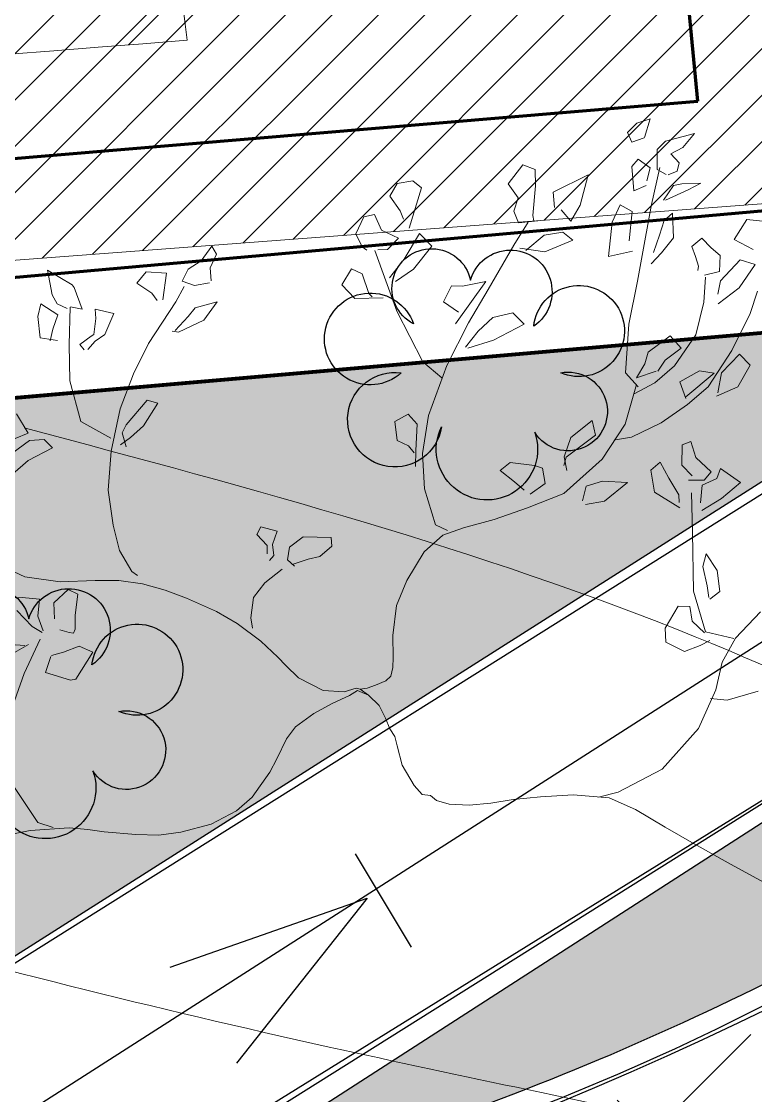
# Model space of a CAD drawing. Header units: millimetres. Extents: x 5637 to 6048, y 3385 to 3927.
# Drawn here: x 5820.057 to 5822.854, y 3673.772 to 3677.864 of the extents above; entities that cross this region are included whole.
import ezdxf

# ---------------------------------------------------------------- set-up
doc = ezdxf.new("R2010")
doc.units = ezdxf.units.MM
doc.layers.add('Contour Lines', color=253, linetype='Continuous')
doc.layers.add('dr', color=7, linetype='Continuous', lineweight=30, true_color=0x424d8a)
for name, color, linetype, lineweight in [('hatch', 253, 'Continuous', 13), ('road', 19, 'Continuous', 30), ('trees new', 7, 'Continuous', 20), ('wall', 7, 'Continuous', 80)]:
    doc.layers.add(name, color=color, linetype=linetype, lineweight=lineweight)
doc.layers.add('plants1', color=7, linetype='Continuous', true_color=0x89ee5d)

# ---------------------------------------------------------------- blocks, each defined once
blk = doc.blocks.new('F1')
at = {"color": 92, "linetype": 'Continuous'}
for p, q in [((0.9311440168160008, -0.0574219188604901), (0.9422940168162715, -0.0601139188605147)), ((0.9422940168162715, -0.0601139188605147), (0.9618060168161212, -0.0855789188602274)), ((0.9665850168159924, -0.1371329188598964), (0.9590190168162228, -0.16446191886036)), ((0.9224030168159008, -0.1628059188599935), (0.911568016815858, -0.1826809188599499)), ((0.9260710168161896, -0.1619769188603812), (0.9224030168159008, -0.1628059188599935)), ((0.9439080168160618, -0.1661179188607265), (0.9260710168161896, -0.1619769188603812)), ((0.9410730168158296, -0.1775049188602851), (0.9439080168160618, -0.1661179188607265)), ((0.9590190168162228, -0.16446191886036), (0.9492630168158432, -0.1893069188602738)), ((0.9574100168158513, -0.1849579188604538), (0.9782480168162184, -0.1710869188603454)), ((0.9215700168158438, -0.1862009188601577), (0.9322380168161944, -0.1812319188605387)), ((0.9322380168161944, -0.1812319188605387), (0.9405740168160664, -0.1783339188598974)), ((0.911568016815858, -0.1826809188599499), (0.9215700168158438, -0.1862009188601577)), ((0.9769140168161758, -0.1841299188602705), (0.9599110168162444, -0.1841299188602705)), ((0.9260710168161896, -0.195102918860647), (0.9250710168159859, -0.1980019188607174)), ((0.929238016816038, -0.1953109188601219), (0.9260710168161896, -0.195102918860647)), ((0.9359060168160284, -0.1967599188604425), (0.929238016816038, -0.1953109188601219)), ((0.9475750168160121, -0.1953109188601219), (0.9520760168159029, -0.2054549188599766)), ((0.9555770168160452, -0.1977949188606716), (0.9482420168162606, -0.1940689188607565)), ((0.9250710168159859, -0.1980019188607174), (0.9259040168160428, -0.2077329188599095)), ((0.9414070168161232, -0.2156009188605084), (0.9402400168162276, -0.2042129188606112)), ((0.9672460168160288, -0.2083539188600469), (0.9555770168160452, -0.1977949188606716)), ((0.484316016815905, -0.2162209188603072), (0.4949850168161394, -0.2112529188601173)), ((0.4949850168161394, -0.2112529188601173), (0.5086540168160756, -0.2170489188604905)), ((0.9259040168160428, -0.2077329188599095), (0.9250710168159859, -0.2226399188605854)), ((0.9520760168159029, -0.2054549188599766), (0.9517430168159481, -0.2174629188605821)), ((0.4778150168160611, -0.2201549188606067), (0.484316016815905, -0.2162209188603072)), ((0.5086540168160756, -0.2170489188604905), (0.5098210168159714, -0.2267799188605921)), ((0.9320720168159315, -0.2255389188606558), (0.9414070168161232, -0.2156009188605084)), ((0.9517430168159481, -0.2174629188605821), (0.9640780168158418, -0.217670918860057)), ((0.9640780168158418, -0.217670918860057), (0.975581016816017, -0.2164279188603531)), ((0.4911510168160424, -0.232991918859915), (0.4819820168161133, -0.2253309188602715)), ((0.5098210168159714, -0.2267799188605921), (0.50165301681613, -0.2429299188600624)), ((0.9250710168159859, -0.2226399188605854), (0.9320720168159315, -0.2255389188606558)), ((0.49348401681595, -0.2431369188601082), (0.4911510168160424, -0.232991918859915)), ((0.8839560168159952, -0.2387889188606267), (0.8881380168161233, -0.2412729188602669)), ((0.479648016815867, -0.2493479188600021), (0.4729800168158766, -0.2551449188607138)), ((0.50165301681613, -0.2429299188600624), (0.49348401681595, -0.2431369188601082)), ((0.4729800168158766, -0.2551449188607138), (0.4759810168159168, -0.2698449188604344)), ((0.4823160168159523, -0.2584579188599663), (0.4804820168162626, -0.2503829188602311)), ((0.7643720168159636, -0.2584579188599663), (0.7747080168162431, -0.2541099188604847)), ((0.7738740168158476, -0.2528669188598713), (0.7788740168159567, -0.2568009188601708)), ((0.7788740168159567, -0.2568009188601708), (0.7782080168160466, -0.2659119188604735)), ((0.7915440168160277, -0.2555589188598959), (0.7887100168161343, -0.2592859188601495)), ((0.4863170168161961, -0.271914918859983), (0.4823160168159523, -0.2584579188599663)), ((0.7483690168162358, -0.2686029188601595), (0.7563700168159305, -0.2607349188604702)), ((0.7563700168159305, -0.2607349188604702), (0.7643720168159636, -0.2584579188599663)), ((0.7887100168161343, -0.2592859188601495), (0.7903780168160158, -0.266945918860364)), ((0.7938770168159355, -0.2661179188601808), (0.7935450168158642, -0.2601129188599942)), ((0.4759810168159168, -0.2698449188604344), (0.4844830168160518, -0.2810249188599472)), ((0.4844830168160518, -0.2810249188599472), (0.4863170168161961, -0.271914918859983)), ((0.7493690168159848, -0.2746069188600075), (0.7483690168162358, -0.2686029188601595)), ((0.7782080168160466, -0.2659119188604735), (0.7690390168161177, -0.2737789188607338)), ((0.7903780168160158, -0.266945918860364), (0.7877100168159306, -0.2764699188604198)), ((0.8018800168158524, -0.2731579188605964), (0.7938770168159355, -0.2661179188601808)), ((0.7690390168161177, -0.2737789188607338), (0.7493690168159848, -0.2746069188600075)), ((0.7877100168159306, -0.2764699188604198), (0.7993780168160303, -0.27895391886006)), ((0.7993780168160303, -0.27895391886006), (0.8018800168158524, -0.2731579188605964)), ((0.5718330168158392, -0.3100109188602063), (0.5586640168160049, -0.3133229188600297)), ((0.9767470168160292, -0.3040059188600197), (0.9662460168158252, -0.3145649188603046)), ((0.4896510168161914, -0.3112529188604811), (0.4763140168158717, -0.3207769188605369)), ((0.4904840168162484, -0.3292649188600252), (0.4908170168162034, -0.3166359188601917)), ((0.5051540168162723, -0.3120809188606644), (0.5238240168162012, -0.3220179188604733)), ((0.5066540168161229, -0.32118991886029), (0.5059870168158743, -0.3158079188600085)), ((0.5586640168160049, -0.3133229188600297), (0.5433280168160711, -0.3274019188605224)), ((0.5721670168161328, -0.3230539188601313), (0.5740000168159387, -0.312494918860756)), ((0.6111740168159887, -0.3147719188603504), (0.6011720168160029, -0.3228469188600855)), ((0.622844016815856, -0.3226399188600397), (0.6156760168162183, -0.3172569188603291)), ((0.9662460168158252, -0.3145649188603046), (0.9497420168161116, -0.324502918860452)), ((0.4763140168158717, -0.3207769188605369), (0.4636450168161394, -0.332784918860233)), ((0.5144890168160094, -0.3325769188607581), (0.5066540168161229, -0.32118991886029)), ((0.5238240168162012, -0.3220179188604733), (0.5273250168158885, -0.3373399188606698)), ((0.5609980168162512, -0.3271949188604766), (0.5721670168161328, -0.3230539188601313)), ((0.6011720168160029, -0.3228469188600855), (0.603840016816088, -0.3336129188604162)), ((0.633512016816207, -0.3298859188601626), (0.622844016815856, -0.3226399188600397)), ((0.9497420168161116, -0.324502918860452), (0.9560770168161472, -0.3300929188602084)), ((0.9662460168158252, -0.3286439188598877), (0.9782480168162184, -0.3187059188606498)), ((0.4636450168161394, -0.332784918860233), (0.4784810168159713, -0.3416869188607223)), ((0.4804820168162626, -0.3346489188600743), (0.4904840168162484, -0.3292649188600252)), ((0.4894840168160446, -0.332784918860233), (0.4849820168162699, -0.3389959188601268)), ((0.5004860168162342, -0.3319559188606207), (0.4894840168160446, -0.332784918860233)), ((0.5213230168162628, -0.3433439188605178), (0.5144890168160094, -0.3325769188607581)), ((0.5433280168160711, -0.3274019188605224), (0.5609980168162512, -0.3271949188604766)), ((0.5866700168160098, -0.3329909188599402), (0.5891700168160643, -0.3425159188603346)), ((0.6268440168162162, -0.3360969188600564), (0.633512016816207, -0.3298859188601626)), ((0.6931910168161668, -0.3286439188598877), (0.6938580168159607, -0.3400309188603559)), ((0.8952310168158366, -0.335475918859919), (0.902066016815974, -0.3298859188601626)), ((0.8980650168161846, -0.3288499188605045), (0.9014000168160639, -0.3383749188599894)), ((0.9560770168161472, -0.3300929188602084), (0.9662460168158252, -0.3286439188598877)), ((0.9765810168162208, -0.3292649188600252), (0.9675790168159839, -0.3336129188604162)), ((0.4784810168159713, -0.3416869188607223), (0.4804820168162626, -0.3346489188600743)), ((0.4849820168162699, -0.3389959188601268), (0.4963190168161821, -0.3483129188601368)), ((0.5058200168161822, -0.3423089188602888), (0.4981530168158718, -0.3352689188598732)), ((0.5273250168158885, -0.3373399188606698), (0.5213230168162628, -0.3433439188605178)), ((0.5876700168162134, -0.3425159188603346), (0.5888370168161094, -0.3365109188601481)), ((0.603840016816088, -0.3336129188604162), (0.6095070168159911, -0.3350629188601659)), ((0.6095070168159911, -0.3350629188601659), (0.6268440168162162, -0.3360969188600564)), ((0.6938580168159607, -0.3400309188603559), (0.6941910168159158, -0.3586639188600373)), ((0.6991920168159087, -0.3429289188600877), (0.6948580168161645, -0.3381679188599436)), ((0.8867290168161563, -0.3443789188607469), (0.8952310168158366, -0.335475918859919)), ((0.9014000168160639, -0.3383749188599894), (0.8988990168161253, -0.3441719188607011)), ((0.9675790168159839, -0.3336129188604162), (0.9767470168160292, -0.3468629188603871)), ((0.4963190168161821, -0.3483129188601368), (0.5006530168159263, -0.3594929188605591)), ((0.5066540168161229, -0.3565949188599178), (0.5058200168161822, -0.3423089188602888)), ((0.5680000168160806, -0.3592859188605133), (0.5876700168162134, -0.3425159188603346)), ((0.5891700168160643, -0.3425159188603346), (0.5853370168158512, -0.3565949188599178)), ((0.7075270168158969, -0.3460359188605424), (0.6991920168159087, -0.3429289188600877)), ((0.7100280168158353, -0.3592859188605133), (0.7075270168158969, -0.3460359188605424)), ((0.8777270168159192, -0.3609409188605412), (0.8867290168161563, -0.3443789188607469)), ((0.8988990168161253, -0.3441719188607011), (0.8853960168159976, -0.3625989188606753)), ((0.5006530168159263, -0.3594929188605591), (0.5066540168161229, -0.3565949188599178)), ((0.5710000168162371, -0.3694309188607066), (0.5680000168160806, -0.3592859188605133)), ((0.5853370168158512, -0.3565949188599178), (0.5710000168162371, -0.3694309188607066)), ((0.6941910168159158, -0.3586639188600373), (0.7008590168159065, -0.3652899188603613)), ((0.7008590168159065, -0.3652899188603613), (0.7100280168158353, -0.3592859188605133)), ((0.8853960168159976, -0.3625989188606753), (0.8777270168159192, -0.3609409188605412)), ((0.4848160168160069, -0.3924129188602081), (0.4701470168158668, -0.4000729188604227)), ((0.5063210168161679, -0.3905489188603668), (0.4874840168160919, -0.408560918859911)), ((0.5111550168160139, -0.4008999188602675), (0.5061540168160211, -0.3893069188600919)), ((0.4701470168158668, -0.4000729188604227), (0.4624790168161274, -0.4160139188600797)), ((0.4823160168159523, -0.4091819188600483), (0.4838160168162579, -0.3948959188604193)), ((0.4978190168160328, -0.4095959188601399), (0.5111550168160139, -0.4008999188602675)), ((0.5283250168160925, -0.4073189188605455), (0.5419940168160285, -0.4015219188607433)), ((0.5419940168160285, -0.4015219188607433), (0.5368260168158887, -0.4118729188606438)), ((0.9247370168161468, -0.4017279188604507), (0.9295720168158768, -0.3955179188599858)), ((0.9354060168159268, -0.3986229188606729), (0.9279040168159955, -0.4050409188606127)), ((0.9320720168159315, -0.3951039188598942), (0.9354060168159268, -0.3986229188606729)), ((0.9514090168161092, -0.4002799188604686), (0.9635780168161948, -0.4013139188603591)), ((0.9552430168162064, -0.4081459188603902), (0.9564100168161022, -0.3998659188603768)), ((0.9635780168161948, -0.4013139188603591), (0.9662460168158252, -0.4162219188604639)), ((0.4874840168160919, -0.408560918859911), (0.4978190168160328, -0.4095959188601399)), ((0.5224900168161586, -0.4153929188599422), (0.5273250168158885, -0.4073189188605455)), ((0.9130680168161636, -0.4220189188602661), (0.9184030168159952, -0.4066979188604082)), ((0.9184030168159952, -0.4066979188604082), (0.9247370168161468, -0.4017279188604507)), ((0.9260710168161896, -0.406282918859978), (0.9254030168160572, -0.4176709188598752)), ((0.9279040168159955, -0.4050409188606127), (0.9260710168161896, -0.406282918859978)), ((0.9522430168160501, -0.4184999188603971), (0.9552430168162064, -0.4081459188603902)), ((0.4624790168161274, -0.4160139188600797), (0.4704800168158221, -0.4230539188604953)), ((0.4704800168158221, -0.4230539188604953), (0.4823160168159523, -0.4091819188600483)), ((0.5119890168159547, -0.4247099188599523), (0.5224900168161586, -0.4153929188599422)), ((0.5368260168158887, -0.4118729188606438), (0.534826016815936, -0.4201549188604248)), ((0.6621850168160055, -0.4143589188600516), (0.6443480168161333, -0.4213979188601287)), ((0.6556830168158232, -0.4269869188604562), (0.6638520168160033, -0.4149799188601892)), ((0.8492220168161511, -0.4216049188601745), (0.8665590168159216, -0.4118729188606438)), ((0.8690590168159759, -0.4129089188603019), (0.8603910168160329, -0.4234679188605869)), ((0.8665590168159216, -0.4118729188606438), (0.8710590168159287, -0.4122869188607356)), ((0.9662460168158252, -0.4162219188604639), (0.9647450168160904, -0.4253319188604281)), ((0.534826016815936, -0.4201549188604248), (0.5201570168162509, -0.4327849188605968)), ((0.6443480168161333, -0.4213979188601287), (0.6235100168162209, -0.4340269188599623)), ((0.8407200168160159, -0.4352689188602371), (0.8492220168161511, -0.4216049188601745)), ((0.8603910168160329, -0.4234679188605869), (0.8558900168161419, -0.4298859188605264)), ((0.9264040168161448, -0.4242959188598605), (0.9130680168161636, -0.4220189188602661)), ((0.9254030168160572, -0.4176709188598752), (0.9264040168161448, -0.4242959188598605)), ((0.9354060168159268, -0.4234679188605869), (0.9422410168160642, -0.4383739188600148)), ((0.9437410168159152, -0.4247099188599523), (0.9354060168159268, -0.4234679188605869)), ((0.9532430168162536, -0.4261589188602728), (0.9460740168158228, -0.4232599188602025)), ((0.9647450168160904, -0.4253319188604281), (0.9522430168160501, -0.4184999188603971)), ((0.5201570168162509, -0.4327849188605968), (0.5119890168159547, -0.4247099188599523)), ((0.6460150168161309, -0.4371319188606493), (0.6556830168158232, -0.4269869188604562)), ((0.6718540168160363, -0.4309209188607556), (0.6525160168159747, -0.4621839188606091)), ((0.8558900168161419, -0.4298859188605264), (0.8407200168160159, -0.4352689188602371)), ((0.9572440168160428, -0.4321639188604595), (0.9532430168162536, -0.4261589188602728)), ((0.6235100168162209, -0.4340269188599623), (0.6321790168160479, -0.441479918860131)), ((0.6321790168160479, -0.441479918860131), (0.6460150168161309, -0.4371319188606493)), ((0.6815220168161833, -0.4458279188605221), (0.670353016815847, -0.4394099188605824)), ((0.8790620168158458, -0.4340269188599623), (0.8777270168159192, -0.4528679188600279)), ((0.8872300168161418, -0.4381679188603075), (0.8830620168162058, -0.4331989188606884)), ((0.8982310168159928, -0.444585918860247), (0.8872300168161418, -0.4381679188603075)), ((0.9422410168160642, -0.4383739188600148), (0.9435740168162228, -0.4402379188607656)), ((0.9617440168160502, -0.4493479188607298), (0.9572440168160428, -0.4321639188604595)), ((0.6765210168161904, -0.4576289188601721), (0.6815220168161833, -0.4458279188605221)), ((0.7240300168161813, -0.4458279188605221), (0.7440350168160368, -0.4439649188601096)), ((0.734366016816006, -0.4483129188605007), (0.7318660168159516, -0.4460359188599968)), ((0.7440350168160368, -0.4439649188601096), (0.7537030168161838, -0.4530739188606449)), ((0.8470540168161678, -0.4481049188601163), (0.8575570168161393, -0.4456209188604762)), ((0.8575570168161393, -0.4456209188604762), (0.8663920168162293, -0.4481049188601163)), ((0.8922310168161349, -0.4528679188600279), (0.8982310168159928, -0.444585918860247)), ((0.9435740168162228, -0.4402379188607656), (0.9617440168160502, -0.4493479188607298)), ((0.7400340168162476, -0.4617699188605175), (0.734366016816006, -0.4483129188605007)), ((0.7537030168161838, -0.4530739188606449), (0.7478680168162501, -0.4648759188606335)), ((0.8472220168161984, -0.4588709188604471), (0.846055016815848, -0.4497619188599118)), ((0.8663920168162293, -0.4481049188601163), (0.8627250168158243, -0.456800918859989)), ((0.8777270168159192, -0.4528679188600279), (0.8922310168161349, -0.4528679188600279)), ((0.4878170168160471, -0.4576289188601721), (0.4738140168162719, -0.4698449188602525)), ((0.6525160168159747, -0.4621839188606091), (0.6686860168158493, -0.4578369188605566)), ((0.6686860168158493, -0.4578369188605566), (0.6765210168161904, -0.4576289188601721)), ((0.716196016816179, -0.4580439188606024), (0.7040260168162096, -0.4675679188606582)), ((0.7110280168160391, -0.4741919188603051), (0.7206960168161859, -0.4603209188601968)), ((0.7478680168162501, -0.4648759188606335), (0.7400340168162476, -0.4617699188605175)), ((0.8435540168159095, -0.4686019188605486), (0.8472220168161984, -0.4588709188604471)), ((0.8627250168158243, -0.456800918859989), (0.8538890168158506, -0.4632189188599285)), ((0.4874840168160919, -0.4739859188605977), (0.488650016816104, -0.4644619188605419)), ((0.7040260168162096, -0.4675679188606582), (0.6921910168159631, -0.4845439188605442)), ((0.8470540168161678, -0.4739859188605977), (0.8435540168159095, -0.4686019188605486)), ((0.8538890168158506, -0.4632189188599285), (0.8470540168161678, -0.4739859188605977)), ((0.4738140168162719, -0.4698449188602525), (0.4636450168161394, -0.4870289188605228)), ((0.4744810168160658, -0.4895139188605017), (0.4874840168160919, -0.4739859188605977)), ((0.4989860168159286, -0.4770909188603755), (0.4884830168159572, -0.4804039188605375)), ((0.7015270168160388, -0.492825918860325), (0.7110280168160391, -0.4741919188603051)), ((0.4884830168159572, -0.4804039188605375), (0.4888170168162508, -0.4917909188600961)), ((0.5034870168162744, -0.483095918860562), (0.5038200168162295, -0.4799899188604459)), ((0.5061540168160211, -0.4899279188605933), (0.5034870168162744, -0.483095918860562)), ((0.5369930168160355, -0.4824739188600861), (0.5301590168162367, -0.490755918859867)), ((0.6921910168159631, -0.4845439188605442), (0.7015270168160388, -0.492825918860325)), ((0.7233640168162712, -0.4801969188604917), (0.716196016816179, -0.488477918859934)), ((0.7301990168159538, -0.4793689188603083), (0.7233640168162712, -0.4801969188604917)), ((0.7412000168162596, -0.480817918860629), (0.7378660168162643, -0.4785409188601252)), ((0.7463680168159446, -0.489719918860209), (0.7412000168162596, -0.480817918860629)), ((0.4636450168161394, -0.4870289188605228), (0.4744810168160658, -0.4895139188605017)), ((0.4888170168162508, -0.4917909188600961), (0.4954850168162414, -0.4965529188605787)), ((0.5093210168158695, -0.4967599188606246), (0.5061540168160211, -0.4899279188605933)), ((0.5301590168162367, -0.490755918859867), (0.5224900168161586, -0.5019369188606277)), ((0.5324930168160285, -0.5031779188605641), (0.5358270168160236, -0.4905489188607306)), ((0.5508300168160023, -0.4905489188607306), (0.5673320168159482, -0.4857869188602479)), ((0.5673320168159482, -0.4857869188602479), (0.5663330168160831, -0.5100099188605955)), ((0.6123420168162232, -0.4859939188602939), (0.5931710168158535, -0.4955179188603497)), ((0.6301780168162116, -0.4872369188599978), (0.6123420168162232, -0.4859939188602939)), ((0.6136750168159271, -0.4975879188598983), (0.6258440168160126, -0.4859939188602939)), ((0.716196016816179, -0.488477918859934), (0.7285320168159563, -0.4934469188604626)), ((0.7415340168160987, -0.5019369188606277), (0.7463680168159446, -0.489719918860209)), ((0.4798150168160138, -0.5035919188606557), (0.4659790168159308, -0.497380918860762)), ((0.4954850168162414, -0.4965529188605787), (0.5026530168158789, -0.5029709188605183)), ((0.5026530168158789, -0.5029709188605183), (0.5093210168158695, -0.4967599188606246)), ((0.552830016815955, -0.5184989188604221), (0.5536630168160122, -0.4977959188602826)), ((0.5931710168158535, -0.4955179188603497), (0.6006730168162397, -0.5006929188605854)), ((0.6006730168162397, -0.5006929188605854), (0.6136750168159271, -0.4975879188598983)), ((0.7090270168162025, -0.4961379188601486), (0.702359016816212, -0.5251239188604075)), ((0.7285320168159563, -0.4934469188604626), (0.7341990168158592, -0.5042139188602222)), ((0.4718130168159808, -0.5182919188603763), (0.4798150168160138, -0.5035919188606557)), ((0.5224900168161586, -0.5019369188606277), (0.5243240168158483, -0.5191199188605597)), ((0.5299920168160899, -0.5137369188599396), (0.5324930168160285, -0.5031779188605641)), ((0.6188430168160668, -0.5075259188600456), (0.6323460168161948, -0.5050419188604054)), ((0.6226770168161639, -0.5110459188602535), (0.6216760168160766, -0.5073189188599998)), ((0.6323460168161948, -0.5050419188604054), (0.6361800168158372, -0.513114918860373)), ((0.7163620168159871, -0.5079399188601375), (0.7135290168159774, -0.5021429188603351)), ((0.7341990168158592, -0.5042139188602222), (0.7415340168160987, -0.5019369188606277)), ((0.5243240168158483, -0.5191199188605597), (0.5299920168160899, -0.5137369188599396)), ((0.5663330168160831, -0.5100099188605955), (0.5616640168161613, -0.5226399188607675)), ((0.5898370168158582, -0.5203619188599249), (0.5956720168162466, -0.508768918860659)), ((0.5956720168162466, -0.508768918860659), (0.6028390168160005, -0.5162219188599182)), ((0.6221770168160621, -0.5319559188604388), (0.6226770168161639, -0.5110459188602535)), ((0.6361800168158372, -0.513114918860373), (0.6336790168158988, -0.5226399188607675)), ((0.7241970168158735, -0.5176699188599005), (0.7163620168159871, -0.5079399188601375)), ((0.4606450168159828, -0.5178779188602847), (0.4718130168159808, -0.5182919188603763)), ((0.5616640168161613, -0.5226399188607675), (0.552830016815955, -0.5184989188604221)), ((0.5856690168159222, -0.542100918860632), (0.5898370168158582, -0.5203619188599249)), ((0.6076740168161852, -0.5176699188599005), (0.6093410168161828, -0.5284369188605696)), ((0.6336790168158988, -0.5226399188607675), (0.6415140168162399, -0.5319559188604388)), ((0.7196960168159823, -0.5269879188602489), (0.7241970168158735, -0.5176699188599005)), ((0.5299920168160899, -0.5280229188604779), (0.5144890168160094, -0.5365109188599662)), ((0.5249910168160971, -0.5387879188604701), (0.5313250168162487, -0.5280229188604779)), ((0.6093410168161828, -0.5284369188605696), (0.5856690168159222, -0.542100918860632)), ((0.702359016816212, -0.5251239188604075), (0.7086940168162476, -0.5296789188599349)), ((0.7086940168162476, -0.5296789188599349), (0.7196960168159823, -0.5269879188602489)), ((0.5144890168160094, -0.5365109188599662), (0.5058200168161822, -0.5416879188599695)), ((0.552663016816263, -0.5331989188601427), (0.5443280168162749, -0.5373399188604882)), ((0.5551630168158628, -0.5501749188600287), (0.552663016816263, -0.5331989188601427)), ((0.6231770168162658, -0.5433429188599975), (0.6221770168160621, -0.5319559188604388)), ((0.6415140168162399, -0.5319559188604388), (0.6320120168159012, -0.5460349188600221)), ((0.5058200168161822, -0.5416879188599695), (0.5191560168161633, -0.5402379188602198)), ((0.5191560168161633, -0.5402379188602198), (0.5249910168160971, -0.5387879188604701)), ((0.5439950168158649, -0.540859918860696), (0.5423280168158673, -0.5501749188600287)), ((0.6320120168159012, -0.5460349188600221), (0.6231770168162658, -0.5433429188599975)), ((0.5231570168159525, -0.5489339188600924), (0.5221570168162037, -0.5549379188599404)), ((0.5291580168161492, -0.5460349188600221), (0.5231570168159525, -0.5489339188600924)), ((0.5371600168161823, -0.5493469188607552), (0.5306590168158838, -0.5460349188600221)), ((0.5383270168160781, -0.5632199188606309), (0.5371600168161823, -0.5493469188607552)), ((0.5423280168158673, -0.5501749188600287), (0.5511630168159574, -0.5555599188604164)), ((0.5511630168159574, -0.5555599188604164), (0.5551630168158628, -0.5501749188600287)), ((0.5221570168162037, -0.5549379188599404), (0.5283250168160925, -0.5609419188606979)), ((0.5201570168162509, -0.5659109188603169), (0.5126550168158648, -0.576469918860602)), ((0.5283250168160925, -0.5609419188606979), (0.5201570168162509, -0.5659109188603169)), ((0.5326590168158365, -0.5696379188605705), (0.5383270168160781, -0.5632199188606309)), ((0.5564970168159054, -0.5671529188605918), (0.5478290168159621, -0.570879918859936)), ((0.5599970168161637, -0.5737789188600062), (0.5564970168159054, -0.5671529188605918)), ((0.5126550168158648, -0.576469918860602), (0.5326590168158365, -0.5696379188605705)), ((0.5476620168162702, -0.5710869188599818), (0.5446610168162298, -0.5845449188603369)), ((0.553830016816159, -0.5808179188600833), (0.5599970168161637, -0.5737789188600062)), ((0.5446610168162298, -0.5845449188603369), (0.553830016816159, -0.5808179188600833))]:
    blk.add_line(p, q, dxfattribs=at)
at = {"color": 33, "linetype": 'Continuous'}
for p, q in [((0.5486630168159028, -0.104626918860339), (0.5351240168158659, -0.1091819188598664)), ((0.5351240168158659, -0.1091819188598664), (0.5052580168160095, -0.1274019188607043)), ((0.5052580168160095, -0.1274019188607043), (0.4815640168160318, -0.1576299188603287)), ((0.4815640168160318, -0.1576299188603287), (0.4712110168159091, -0.185786918860066)), ((0.4628490168158752, -0.1789549188600348), (0.4413450168160528, -0.1868219188602951)), ((0.4745960168158893, -0.1793689188601264), (0.4628490168158752, -0.1789549188600348)), ((0.4712110168159091, -0.185786918860066), (0.4680260168158786, -0.2054549188599766)), ((0.4680260168158786, -0.2054549188599766), (0.4598630168159108, -0.223053918860677)), ((0.8003790168161176, -0.2071119188606816), (0.8020460168161154, -0.214357918859895)), ((0.8020460168161154, -0.214357918859895), (0.8012120168161747, -0.2286439188604334)), ((0.4598630168159108, -0.223053918860677), (0.4435360168160917, -0.2427219188605876)), ((0.8012120168161747, -0.2286439188604334), (0.7938770168159355, -0.2396169188599004)), ((0.7938770168159355, -0.2396169188599004), (0.7823750168160988, -0.2501759188601853)), ((0.8881380168161233, -0.2412729188602669), (0.8976940168160981, -0.2555589188598959)), ((0.8976940168160981, -0.2555589188598959), (0.9032700168161174, -0.272949918860212)), ((0.9032700168161174, -0.272949918860212), (0.9084460168162368, -0.2973809188600343)), ((0.6677280168162218, -0.2851649188599539), (0.6764890168162712, -0.2886849188601617)), ((0.6764890168162712, -0.2886849188601617), (0.6858460168161802, -0.3133229188600297)), ((0.9084460168162368, -0.2973809188600343), (0.9082470168161708, -0.3249169188605436)), ((0.6858460168161802, -0.3133229188600297), (0.6890320168160944, -0.3381679188599436)), ((0.9082470168161708, -0.3249169188605436), (0.9038670168158603, -0.3551449188601681)), ((0.6890320168160944, -0.3381679188599436), (0.6866430168158733, -0.3652899188603613)), ((0.9038670168158603, -0.3551449188601681), (0.896300016816207, -0.3804039188601736)), ((0.5426900168160902, -0.3594929188605591), (0.5223820168159766, -0.3710869188601635)), ((0.5536410168158401, -0.3570089188600094), (0.5426900168160902, -0.3594929188605591)), ((0.5223820168159766, -0.3710869188601635), (0.5046600168159276, -0.3851659188606562)), ((0.6866430168158733, -0.3652899188603613), (0.6760900168162554, -0.4013139188603591)), ((0.5046600168159276, -0.3851659188606562), (0.4909230168161633, -0.3986229188606729)), ((0.896300016816207, -0.3804039188601736), (0.8871420168159094, -0.402556918860063)), ((0.4909230168161633, -0.3986229188606729), (0.4761890168158464, -0.4253319188604281)), ((0.5403010168158691, -0.3953099188605109), (0.5498580168161828, -0.4046269188605211)), ((0.6760900168162554, -0.4013139188603591), (0.6627500168158296, -0.4323709188605053)), ((0.5498580168161828, -0.4046269188605211), (0.5498580168161828, -0.4389959188604906)), ((0.8871420168159094, -0.402556918860063), (0.8698200168162149, -0.4331989188606884)), ((0.4761890168158464, -0.4253319188604281), (0.4650390168160305, -0.4522459188604615)), ((0.5498580168161828, -0.4389959188604906), (0.5458750168161206, -0.4696369188598683)), ((0.6627500168158296, -0.4323709188605053), (0.6506050168161384, -0.456800918859989)), ((0.8698200168162149, -0.4331989188606884), (0.8648420168158228, -0.4443779188598628)), ((0.4650390168160305, -0.4522459188604615), (0.460858016816241, -0.4683959188599319)), ((0.6506050168161384, -0.456800918859989), (0.634478016816269, -0.4890999188604101)), ((0.5458750168161206, -0.4696369188598683), (0.5424910168160242, -0.4984159188600814)), ((0.634478016816269, -0.4890999188604101), (0.6255180168161534, -0.5060759188602959)), ((0.5424910168160242, -0.4984159188600814), (0.539504016816176, -0.5242959188602243)), ((0.539504016816176, -0.5242959188602243), (0.5355220168159978, -0.5507969188605047))]:
    blk.add_line(p, q, dxfattribs=at)
for points in [[(0.7234770168158722, -0.1681889188606136), (0.7288530168159415, -0.16446191886036), (0.7402020168158236, -0.1582499188601276), (0.7531440168161172, -0.1499699188601142), (0.765489016816213, -0.1398239188604919), (0.7712630168159595, -0.1309209188605735), (0.7770370168161609, -0.1164289188603278), (0.7812170168160666, -0.1064909188601804), (0.7925670168158323, -0.088270918860252), (0.8029200168159552, -0.0777119188599671), (0.8200430168160384, -0.0671529188605917), (0.841148016815845, -0.0601139188605147), (0.8564800168162436, -0.0570079188603985), (0.8726070168161133, -0.056386918860261), (0.8951060168162657, -0.0568009188603527), (0.9068540168161636, -0.0576289188605359), (0.9199940168161846, -0.0578369188600108), (0.9472710168158702, -0.0541099188606666), (0.9681780168159496, -0.0485199188600007)], [(0.7234770168158722, -0.1681889188606136), (0.7216850168158491, -0.1675669188601376), (0.7155130168159705, -0.165496918860589), (0.7075490168160689, -0.1586649188605578), (0.7025720168160153, -0.150175918860731), (0.6987890168159029, -0.1429299188606081), (0.6950050168159069, -0.137546918859988), (0.6928160168160904, -0.1311289188600484), (0.6884350168158964, -0.1178789188600775), (0.6790770168161036, -0.1040059188602016), (0.6731040168158362, -0.0980019188603536), (0.6671300168161399, -0.0977949188603078), (0.6625520168161021, -0.0944829188604843), (0.6535920168159866, -0.09261891886064301), (0.6394550168158677, -0.0928249188603503), (0.6243230168158737, -0.0953109188606676), (0.6085940168161362, -0.0988299188605368), (0.58947901681608, -0.1021429188606988), (0.5667820168161999, -0.1050419188598597), (0.5410980168160169, -0.104626918860339), (0.5219830168159607, -0.0977949188603078), (0.5002800168160721, -0.0866149188598855), (0.4807680168162225, -0.0770919188601682), (0.4524950168158687, -0.0638399188604297), (0.4254170168162493, -0.0512109188605963)], [(0.7155130168159705, -0.165496918860589), (0.7216850168158491, -0.1692239188599331), (0.7167080168162503, -0.1702589188601622), (0.711133016816115, -0.1727429188607119), (0.7039650168160227, -0.176469918860056), (0.7007800168159922, -0.1799889188599253), (0.6997840168162331, -0.1862009188601577), (0.6999830168158443, -0.1932399188602347), (0.7011770168162405, -0.2087669188607095), (0.6999830168158443, -0.2298859188607083), (0.6940100168160317, -0.2481059188606367), (0.6830590168158271, -0.2690169188602511), (0.6707140168161863, -0.2816449188606556), (0.6565780168159511, -0.287857918860317), (0.6354730168161442, -0.2951039188604399), (0.6125760168158596, -0.3048349188605415), (0.5876870168160571, -0.3166359188601917), (0.56220201681594, -0.3427219188600419), (0.5476670168161438, -0.368394918860139), (0.5414950168162651, -0.3969669188603064)], [(0.7216850168158491, -0.1692239188599331), (0.7244730168160859, -0.1698439188606415), (0.7328360168160036, -0.1667389188599544), (0.7475690168159819, -0.1665319188599086), (0.7656880168158243, -0.1743989188601689), (0.775045016816188, -0.1824749188602426), (0.7812170168160666, -0.1878569188605241), (0.7939600168158396, -0.1984159188598995), (0.8112830168158724, -0.2095959188603218), (0.826613016816049, -0.2172569188599653), (0.8483160168159376, -0.2251249188605642), (0.8636470168159975, -0.2296799188600915), (0.8799740168162717, -0.232991918859915), (0.8966990168162228, -0.2344399188598971), (0.9134230168158356, -0.2331989188599608), (0.9379140168159612, -0.2305069188599362), (0.9632000168160121, -0.2323709188606871), (0.9942610168161484, -0.2445859188604289)], [(0.4610570168158521, -0.2226399188605854), (0.4813660168158497, -0.2261599188598837), (0.4917190168159724, -0.2541099188604847), (0.4951040168159527, -0.2953109188604857), (0.4976920168162399, -0.3232609188601772)], [(0.9090430168159802, -0.3340269188605078), (0.9311440168160008, -0.3443789188607469), (0.9407010168158596, -0.3725359188604842), (0.9428910168160148, -0.3980019188605355), (0.9440860168158398, -0.4245029188599064)], [(0.5428890168161562, -0.3903409188599825), (0.5287520168160375, -0.3990369188607645), (0.5156120168160161, -0.4118729188606438), (0.502272016816045, -0.4346479188600997), (0.4980910168162557, -0.4580439188606024), (0.4980910168162557, -0.4758489188601005)], [(0.6790770168161036, -0.3924129188602081), (0.6930140168162727, -0.4027639188601088), (0.7137210168159474, -0.4371319188606493), (0.7322380168159217, -0.478746918860742)]]:
    blk.add_lwpolyline(points, dxfattribs=at)

msp = doc.modelspace()

# ---------------------------------------------------------------- hatches: boundary and pattern name
at = {"layer": 'hatch'}
h = msp.add_hatch(dxfattribs=at)
h.set_pattern_fill('ANSI31', color=256, scale=8, style=0)
h.set_pattern_definition([(45, (2816.368087035456, -1263.747613335156), (-0.7071067811865475, 0.7071067811865476), [])])
edge = h.paths.add_edge_path()
edge.add_line((5681.717861684403, 3662.745191514314), (5708.379865006555, 3664.933696125369))
edge.add_arc((5713.219451810619, 3667.17930233383), 5.335198935143152, 204.8916696377363, 275.5225228936467)
edge.add_line((5713.732895531978, 3661.868867019984), (5818.562221441009, 3671.059198216096))
edge.add_arc((5814.821388273876, 3690.234135739634), 19.536429095818, 281.0391611141656, 345.4536598214534)
edge.add_arc((5828.917889487164, 3687.612558022211), 5.328594534298682, 334.6044276593299, 439.8121842158608)
edge.add_line((5829.860387003382, 3692.857137904612), (5821.196507745697, 3693.927754127494))
edge.add_line((5821.196507745697, 3693.927754127494), (5821.163350462273, 3698.626387211156))
edge.add_line((5821.163350462273, 3698.626387211156), (5822.751366257406, 3698.670462603363))
edge.add_arc((5822.674333306773, 3701.4459238352), 2.776530051145117, 271.5898367040771, 361.9955133681444)
edge.add_arc((5787.811571715565, 3700.231222676223), 37.66044675599677, 1.995513368169515, 27.74712978629988)
edge.add_line((5821.141479896906, 3717.764803898685), (5815.110825150305, 3730.65299214686))
edge.add_arc((5808.837259289391, 3727.717458539754), 6.926397777319866, 25.07588376820942, 80.91015836691298)
edge.add_line((5809.931512384694, 3734.556873451359), (5816.865769117916, 3735.208438654118))
edge.add_line((5816.865769117917, 3735.208438654118), (5822.085935056275, 3738.738563963288))
edge.add_arc((5826.046805171409, 3735.447178750425), 5.149923173059109, 140.2742559053538, 208.703020703038)
edge.add_line((5821.529700208637, 3732.973826482002), (5832.00401448334, 3711.476217043873))
edge.add_line((5832.004014483341, 3711.476217043873), (5839.078029451141, 3695.80300683227))
edge.add_line((5839.078029451141, 3695.80300683227), (5843.714293465897, 3685.869731374647))
edge.add_line((5843.714293465898, 3685.869731374647), (5839.001609059736, 3683.44475911684))
edge.add_arc((5812.027927061039, 3691.912843182266), 28.27168138448803, 321.43496505600103, 342.5709057577431, ccw=False)
edge.add_arc((5815.073760319658, 3690.732322132294), 25.173118441348, 273.78629758692523, 319.2135797684263, ccw=False)
edge.add_line((5816.736074044711, 3665.614149325706), (5796.146508893662, 3663.794321092394))
edge.add_line((5796.146508893662, 3663.794321092394), (5694.835238285186, 3654.876884714992))
edge.add_line((5694.835238285186, 3654.876884714992), (5688.623693831469, 3654.401556767669))
edge.add_line((5688.623693831469, 3654.401556767669), (5675.284786681259, 3653.371729471557))
edge.add_line((5675.284786681259, 3653.371729471557), (5681.717861684403, 3662.745191514314))
h = msp.add_hatch(dxfattribs=at)
h.set_pattern_fill('ANSI31', color=250, scale=0.2, style=0)
h.set_pattern_definition([(45, (0, 0), (-0.4490128060534576, 0.4490128060534577), [])])
edge = h.paths.add_edge_path()
edge.add_line((5809.86958898151, 3676.790793715278), (5729.949287660702, 3669.794866977423))
edge.add_arc((5832.255168005206, 2377.560260061456), 1296.278045970203, 94.5266503813237, 95.14126179021575)
edge.add_arc((5637.285901873643, 3661.317235369016), 79.14566732477142, 5.296466237982133, 8.150628241961618)
edge.add_arc((5708.24598048112, 3784.852510337381), 112.5569240151589, 273.76252115204, 276.1893137872855)
edge.add_arc((5743.511569500762, 3692.177262435272), 30.07720154442078, 191.0619416276936, 219.7327973905563, ccw=False)
edge.add_arc((5755.859459071468, 3696.039530807786), 42.9602434595508, 165.9095319903037, 192.9578893459172, ccw=False)
edge.add_line((5714.191780614667, 3706.498359141995), (5715.14988231469, 3709.705228647425))
edge.add_arc((5726.769649766375, 3705.136099872218), 12.48582930348027, 94.9839746840513, 158.5342390920142, ccw=False)
edge.add_arc((6488.611059990635, -4524.325334588388), 8277.135544444247, 94.73611445621663, 95.28861477825421, ccw=False)
edge.add_arc((5805.8650668285, 3710.143884460103), 14.41994992083501, 10.691130478250727, 92.66185460599019, ccw=False)
edge.add_arc((5780.982089145302, 3698.932387668428), 41.44809907001221, -24.657274835356418, 19.574729015543085, ccw=False)
edge.add_arc((5818.134843516977, 3700.993515978262), 19.35971963152485, 271.5275599571783, 276.2780083760739)
edge.add_arc((5955.063237686774, 3694.611789732225), 135.423519590176, 185.4498997804935, 187.1343202528072)
edge.add_arc((5848.619109141877, 3317.300671173483), 361.5725010530714, 94.4304222254266, 96.15217136778497)
edge = h.paths.add_edge_path(flags=16)
edge.add_line((5809.341425536815, 3680.759856205012), (5729.600476348322, 3673.779629287568))
edge.add_arc((5728.590864020601, 3682.537897439298), 8.816267808425978, 208.4781326988785, 276.5757657486987, ccw=False)
edge.add_arc((5757.802421827896, 3696.319795366554), 41.10480029209256, 192.5782635685928, 205.9481224212512, ccw=False)
edge.add_arc((5751.066650230985, 3695.063485372747), 34.25794622140891, 183.9782864764402, 192.9808519949306, ccw=False)
edge.add_arc((5750.24284839802, 3696.971341912017), 33.62568921990059, 161.4291943262536, 187.3205866416411, ccw=False)
edge.add_arc((5726.343150739028, 3705.292078093704), 8.325048010478092, 91.82586632487858, 163.3290247496601, ccw=False)
edge.add_line((5726.077898178934, 3713.612899294531), (5805.496183296673, 3720.578315333281))
edge.add_arc((5806.338195925054, 3710.977855199748), 9.63731394331007, 44.98064979155231, 95.01232608343167, ccw=False)
edge.add_arc((5806.285205599707, 3710.885457001289), 9.740149697391589, 15.791033647350787, 45.14477162218071, ccw=False)
edge.add_arc((5790.45551328899, 3702.493643767429), 27.51523509151088, 12.80049744671112, 23.66068480577252, ccw=False)
edge.add_arc((5783.345258157065, 3698.717453238429), 35.34827608895318, 2.520234288105428, 16.217770881763784, ccw=False)
edge.add_arc((5784.918636047467, 3697.866347227031), 33.82634384163609, -15.83504113405479, 4.077840012117008, ccw=False)
edge.add_arc((5809.925699902281, 3689.005329675129), 7.544649473808596, 305.85382183850146, 357.19560836469606, ccw=False)
edge.add_arc((5807.047950361336, 3693.08646346517), 12.53815277170947, 280.53987062617347, 305.58903957783593, ccw=False)
at = {"layer": 'hatch', "true_color": 0xcd8532}
h = msp.add_hatch(dxfattribs=at)
h.set_pattern_fill('ANSI31', color=23, style=0)
h.set_pattern_definition([(45, (2816.368087035456, -1263.747613335156), (-0.08838834764831843, 0.08838834764831845), [])])
edge = h.paths.add_edge_path()
edge.add_line((5808.738883221462, 3685.288288434098), (5809.549688730774, 3676.163864445314))
edge.add_line((5809.549688730774, 3676.163864445314), (5822.969555269156, 3677.176688747782))
edge.add_line((5822.969555269156, 3677.176688747782), (5822.479187359857, 3682.281421749616))
edge.add_line((5822.479187359857, 3682.281421749616), (5818.720100429555, 3684.33249840266))
edge.add_arc((6031.601465630849, 3625.378884724673), 220.8936491066687, 162.8462522249538, 164.5208991310449, ccw=False)
edge.add_arc((5852.702519360442, 3689.469713757563), 32.18605932991449, 168.0398240880006, 178.1147781744885, ccw=False)
edge.add_arc((5888.970554939094, 3700.520085600895), 67.89684502236668, 178.5947105547353, 183.6990340674882, ccw=False)
edge.add_arc((5845.990196246181, 3708.329034530193), 25.64294276106945, 181.844471514453, 193.8623942415791, ccw=False)
edge.add_arc((5855.157916340178, 3721.457558606036), 37.49090877023749, 192.2100056758312, 201.8509749261714, ccw=False)
edge.add_arc((5850.764445415632, 3731.992471211324), 37.16103871489744, 201.4280984854239, 209.7928963405494, ccw=False)
edge.add_line((5816.172097939091, 3718.416304799837), (5812.2118599478, 3722.023770564871))
edge.add_line((5812.2118599478, 3722.023770564871), (5807.422285460347, 3723.676783298064))
edge.add_line((5807.422285460347, 3723.676783298064), (5805.375633035064, 3723.455739937343))
edge.add_line((5805.375633035064, 3723.455739937343), (5805.975436317838, 3716.578892093921))
edge.add_line((5805.975436317838, 3716.578892093921), (5808.889025036679, 3715.96483143528))
edge.add_line((5808.889025036678, 3715.96483143528), (5810.385548695118, 3714.499629657054))
edge.add_line((5810.385548695118, 3714.499629657054), (5811.920503762836, 3711.423662846189))
edge.add_line((5811.920503762836, 3711.423662846189), (5813.300380881588, 3706.584052348308))
edge.add_line((5813.300380881588, 3706.584052348308), (5814.180937880819, 3701.519918843476))
edge.add_line((5814.180937880819, 3701.519918843476), (5814.210283966542, 3696.388307631276))
edge.add_line((5814.210283966542, 3696.388307631276), (5813.711148548389, 3691.325614790672))
edge.add_line((5813.711148548389, 3691.325614790672), (5812.737465419104, 3688.11253318294))
edge.add_line((5812.737465419104, 3688.11253318294), (5811.418509432351, 3686.274891702))
edge.add_line((5811.418509432352, 3686.274891702), (5808.738883221462, 3685.288288434098))
at = {"layer": 'hatch', "true_color": 0xfacfb6}
h = msp.add_hatch(dxfattribs=at)
h.set_pattern_fill('ANSI37', color=254, scale=5, style=0)
h.set_pattern_definition([(45, (2816.368087035456, -1263.747613335156), (-0.4419417382415922, 0.4419417382415922), []), (135, (2816.368087035456, -1263.747613335156), (-0.4419417382415922, -0.4419417382415922), [])])
edge = h.paths.add_edge_path()
edge.add_line((5707.265319013125, 3718.167195130579), (5708.519311733948, 3718.283983956876))
edge.add_line((5708.519311733948, 3718.283983956876), (5708.455333702048, 3719.370558638802))
edge.add_arc((5705.945801297605, 3719.222796182255), 2.513878802271721, 3.369712065026035, 34.60746437612499)
edge.add_line((5708.01488037778, 3720.650556103422), (5707.335463829118, 3721.28252291012))
edge.add_line((5707.335463829118, 3721.28252291012), (5706.325858258015, 3721.674831535584))
edge.add_line((5706.325858258014, 3721.674831535584), (5705.149477854315, 3721.506919745058))
edge.add_line((5705.149477854315, 3721.506919745058), (5704.084424083811, 3720.722781563005))
edge.add_line((5704.084424083811, 3720.722781563005), (5703.604869415689, 3719.341740018668))
edge.add_line((5703.60486941569, 3719.341740018668), (5708.162903605955, 3666.874276335498))
edge.add_arc((5713.764075054728, 3667.504352419131), 5.636498688877026, 186.418224037462, 268.0546006430757)
edge.add_line((5713.572732267141, 3661.871102432902), (5818.709184968129, 3671.300610367049))
edge.add_arc((5814.555818942117, 3690.51017816391), 19.65344611736718, 282.2003147477676, 352.0501803035805)
edge.add_line((5834.020387155229, 3687.791993371557), (5833.913268872438, 3688.799042887805))
edge.add_arc((5829.37050766417, 3687.880832080024), 4.634629487117943, 11.42701818627053, 38.44065804385654)
edge.add_arc((5813.86093013706, 3690.869473120681), 19.13996320685962, 325.1363565387036, 359.6788703397258, ccw=False)
edge.add_arc((5814.521188627475, 3690.237238295822), 18.23735760734387, 290.0707326804103, 325.5803969976129, ccw=False)
edge.add_arc((5812.96789068523, 3716.178230592645), 43.77350942400522, 273.59758219868274, 280.28030203193237, ccw=False)
edge.add_line((5815.71460854559, 3672.490982243853), (5815.372490490765, 3676.016219349145))
edge.add_line((5815.372490490765, 3676.016219349145), (5812.186454741735, 3675.695747955629))
edge.add_line((5812.186454741735, 3675.695747955629), (5812.271961941449, 3674.627492718369))
edge.add_line((5812.271961941449, 3674.627492718369), (5810.775184294595, 3674.477935949621))
edge.add_line((5810.775184294595, 3674.477935949621), (5810.963068068508, 3672.74802727707))
edge.add_line((5810.963068068508, 3672.74802727707), (5777.65464774841, 3669.791858047372))
edge.add_line((5777.65464774841, 3669.791858047372), (5777.763968027588, 3668.495853445298))
edge.add_line((5777.763968027588, 3668.495853445298), (5776.368985006604, 3668.48284725363))
edge.add_line((5776.368985006604, 3668.48284725363), (5776.381924652516, 3668.190028228944))
edge.add_line((5776.381924652516, 3668.190028228944), (5772.824466525934, 3667.830801738337))
edge.add_line((5772.824466525934, 3667.830801738337), (5772.162470168715, 3668.251325648266))
edge.add_line((5772.162470168715, 3668.251325648266), (5768.25553500941, 3667.908900846023))
edge.add_line((5768.25553500941, 3667.908900846023), (5767.696383339531, 3667.24545608127))
edge.add_line((5767.696383339531, 3667.24545608127), (5763.007449966066, 3666.978764838899))
edge.add_line((5763.007449966066, 3666.978764838899), (5762.859616872749, 3668.461084939321))
edge.add_line((5762.859616872749, 3668.461084939321), (5728.340136223716, 3665.543341921608))
edge.add_line((5728.340136223716, 3665.543341921608), (5728.383073180157, 3664.749945725745))
edge.add_line((5728.383073180157, 3664.749945725745), (5713.428847437637, 3663.358342959639))
edge.add_arc((5713.087883437771, 3666.920967817254), 3.578903788214654, 177.2773139005613, 275.4668896848294, ccw=False)
edge.add_line((5709.513019712997, 3667.090972742468), (5704.829170886404, 3719.165783432512))
edge.add_arc((5705.983736891951, 3719.269630427974), 1.159226837004114, 5.528864848145815, 185.1396167425748, ccw=False)
edge.add_line((5707.137570757917, 3719.381318696742), (5707.265319013126, 3718.167195130579))
at = {"layer": 'trees new'}
h = msp.add_hatch(color=256, dxfattribs=at)
h.set_gradient(color1=(143, 206, 95), color2=(187, 225, 157), one_color=1, tint=0.75, name='SPHERICAL')
h.paths.add_polyline_path([(5822.547714857499, 3693.6666678621), (5829.884935217209, 3692.68545172684), (5825.474746634623, 3677.759098065166), (5817.55872572033, 3672.73352982329), (5815.462237348089, 3676.028257413447), (5824.376675314634, 3676.804207738824), (5824.232437700077, 3679.122143492099), (5823.842032176515, 3683.295572111314), (5820.633905579954, 3684.757743878479)])
h = msp.add_hatch(color=256, dxfattribs=at)
h.set_gradient(color1=(143, 206, 95), color2=(187, 225, 157), one_color=1, tint=0.75, name='SPHERICAL')
edge = h.paths.add_edge_path()
edge.add_arc((5827.853935795202, 3686.833802489738), 6.302042154991707, 39.99174461830478, 57.78487229521778, ccw=False)
edge.add_line((5832.682163782783, 3690.883981476302), (5832.627353540706, 3689.238920595817))
edge.add_arc((5815.671369061778, 3689.97090128228), 16.97177673006049, 327.1920242089929, 357.52810694213684, ccw=False)
edge.add_arc((5814.470664973636, 3690.265435176418), 18.14502009597434, 300.1976007179482, 328.4647240582292, ccw=False)
edge.add_arc((5817.95740645466, 3684.130069758238), 11.08871125442184, 284.014838474873, 300.5717634310494, ccw=False)
edge.add_line((5820.642794864763, 3673.371435719903), (5826.370528370986, 3677.061944841998))
edge.add_line((5826.370528370986, 3677.061944841998), (5831.213552428693, 3692.165660646071))
h = msp.add_hatch(color=256, dxfattribs=at)
h.set_gradient(color1=(143, 206, 95), color2=(187, 225, 157), one_color=1, tint=0.75, name='SPHERICAL')
edge = h.paths.add_edge_path()
edge.add_line((5840.491151602275, 3640.919249450832), (5850.648816322811, 3619.186979108117))
edge.add_line((5850.648816322811, 3619.186979108117), (5851.630521277481, 3619.619452346383))
edge.add_line((5851.630521277481, 3619.619452346383), (5852.662344267343, 3620.06097278089))
edge.add_line((5852.662344267343, 3620.06097278089), (5856.13454241282, 3621.661191467098))
edge.add_line((5856.134542412819, 3621.661191467098), (5858.998205423064, 3622.890979573326))
edge.add_line((5858.998205423064, 3622.890979573326), (5859.998074577431, 3623.393069094906))
edge.add_line((5859.998074577431, 3623.393069094906), (5860.771603106874, 3623.736570492826))
edge.add_line((5860.771603106874, 3623.736570492826), (5862.420985922841, 3624.49310328178))
edge.add_line((5862.420985922841, 3624.49310328178), (5854.999325858942, 3640.3544047879))
edge.add_line((5854.999325858942, 3640.3544047879), (5853.224042353248, 3639.574450008754))
edge.add_line((5853.224042353248, 3639.574450008754), (5851.07721601847, 3644.301859942539))
edge.add_line((5851.07721601847, 3644.301859942539), (5852.802169566905, 3645.10288182258))
edge.add_line((5852.802169566905, 3645.10288182258), (5837.418263566711, 3679.057142061762))
edge.add_arc((5813.616367751123, 3691.816927238636), 27.00633929610022, 264.37303646182306, 331.80500976198607, ccw=False)
edge.add_line((5810.968362547885, 3664.940721579732), (5809.657441293868, 3664.718707816621))
edge.add_arc((5810.811679428256, 3660.01301967828), 4.845179720732249, 103.7817435755288, 205.9757977372323)
edge.add_line((5806.455963938968, 3657.890872392494), (5830.745753924527, 3605.849897252763))
edge.add_arc((5826.178124736873, 3603.717985746453), 5.040662959041363, -4.802996394717297, 25.02051114544389, ccw=False)
edge.add_line((5831.201087316145, 3603.295931254857), (5830.767991757075, 3593.756741298295))
edge.add_arc((5837.574913084724, 3592.54289974272), 6.914303239144531, 169.8890338710208, 193.5125432733105)
edge.add_line((5830.852006119277, 3590.927315880217), (5846.367008105679, 3557.499071564394))
edge.add_line((5846.367008105679, 3557.499071564394), (5846.793973751372, 3556.722829428909))
edge.add_line((5846.793973751372, 3556.722829428909), (5852.176940200527, 3550.318915922728))
edge.add_arc((5857.269073484409, 3554.034567802634), 6.303641033044081, 216.1176582583376, 245.6464009078919)
edge.add_line((5854.669661338588, 3548.29183789695), (5865.042855864862, 3544.316784694272))
edge.add_arc((5866.748101237522, 3548.766748270534), 4.765504969154493, 249.0329505422606, 294.5050465610988)
edge.add_line((5868.724705886847, 3544.430497393186), (5875.2861827517, 3547.483912333651))
edge.add_line((5875.2861827517, 3547.483912333651), (5873.9509657657, 3550.307016264097))
edge.add_line((5873.9509657657, 3550.307016264097), (5873.702254646225, 3550.196564923553))
edge.add_line((5873.702254646225, 3550.196564923553), (5873.183068660712, 3551.370534901853))
edge.add_line((5873.183068660712, 3551.370534901853), (5865.053743209288, 3547.514386955165))
edge.add_line((5865.053743209288, 3547.514386955165), (5863.800202102357, 3547.048048080223))
edge.add_line((5863.800202102357, 3547.048048080223), (5863.231966813231, 3548.185616036818))
edge.add_line((5863.231966813231, 3548.185616036818), (5859.554798652773, 3555.994432869898))
edge.add_line((5859.554798652773, 3555.994432869898), (5857.445597290706, 3554.966441261756))
edge.add_line((5857.445597290707, 3554.966441261756), (5855.645556412614, 3558.882155607454))
edge.add_line((5855.645556412614, 3558.882155607454), (5850.633031994632, 3556.548575853201))
edge.add_line((5850.633031994632, 3556.548575853201), (5848.962400922203, 3555.814776101115))
edge.add_line((5848.962400922203, 3555.814776101115), (5830.92935146689, 3594.461724165232))
edge.add_line((5830.92935146689, 3594.461724165232), (5838.276935776583, 3597.982956701648))
edge.add_line((5838.276935776583, 3597.982956701648), (5837.384572458384, 3599.937071911923))
edge.add_line((5837.384572458384, 3599.937071911923), (5838.179954547209, 3600.295144922975))
edge.add_line((5838.179954547209, 3600.295144922975), (5823.029272418007, 3632.828001619941))
edge.add_line((5823.029272418007, 3632.828001619941), (5840.374158785206, 3640.860942870873))
edge.add_line((5840.374158785206, 3640.860942870873), (5840.491151602275, 3640.919249450832))

# ---------------------------------------------------------------- linework, layer by layer
at = {"layer": 'Contour Lines', "lineweight": 5, "ltscale": 0.5}
msp.add_spline([(5820.067061295695, 3676.315909459805), (5822.62428814298, 3675.520175548247), (5826.56426232939, 3673.465553769495), (5830.231240824454, 3671.681187112512), (5833.608705913848, 3668.763500925877), (5835.466323191618, 3666.665658292426), (5838.292493782257, 3663.786968528839), (5838.701675813233, 3663.685509832931), (5839.401360764415, 3663.439791136127), (5840.101034341749, 3663.628805518281), (5840.357571462771, 3663.973899629628)], degree=3, dxfattribs=at)
for points, knots in [([(5815.201337518951, 3675.807494769805), (5815.903164070462, 3675.547460937444), (5817.876107250228, 3674.816465544127), (5820.899757469437, 3673.973401184943), (5824.560154444198, 3673.316993143259), (5827.36471040898, 3671.763016181527), (5829.357477250055, 3670.301899513863), (5830.130610848099, 3669.458623243748), (5830.34232600972, 3669.211617905521)], [0, 0, 0, 0, 4.489159534392766, 12.61972301728542, 18.82497265611368, 26.65765823486342, 31.59430109701983, 33.55000843215093, 33.55000843215093, 33.55000843215093, 33.55000843215093]), ([(5811.16750276961, 3675.43824761514), (5812.023485199267, 3675.296126381499), (5813.839064839982, 3674.994680452971), (5816.82146467325, 3673.698605901928), (5820.128624637876, 3672.619817330037), (5823.416282102398, 3672.523377105319), (5825.377042455625, 3670.986046747035), (5826.672419086058, 3670.005158851668), (5827.507966010752, 3669.416673693787), (5827.764828160507, 3669.211617905523)], [0, 0, 0, 0, 5.187258479064886, 11.00242313324724, 19.39746352293625, 26.1086242869726, 29.87963353223868, 33.98839080062336, 35.9579013700794, 35.9579013700794, 35.9579013700794, 35.9579013700794])]:
    msp.add_open_spline(points, degree=3, knots=knots, dxfattribs=at)
at = {"layer": 'dr', "color": 4, "ltscale": 0.5}
for p, q in [((5820.622950935642, 3674.261789267945), (5821.373695142983, 3674.524700723266)), ((5821.373695142983, 3674.524700723266), (5820.876544336694, 3673.895464029456))]:
    msp.add_line(p, q, dxfattribs=at)
for points in [[(5797.07877745416, 3670.508555889444), (5817.722853715233, 3672.201120635345), (5825.906961421838, 3677.4391641433), (5830.541233576711, 3692.62172302115)], [(5821.32804191608, 3674.693485646727), (5821.541368316138, 3674.338188540752)]]:
    msp.add_lwpolyline(points, dxfattribs=at)
at = {"layer": 'dr', "ltscale": 0.5}
for points in [[(5817.555713525517, 3672.724126916321), (5825.510115225588, 3677.716659591149), (5829.874678929736, 3692.188589744384)], [(5820.113836946843, 3673.149066689716), (5826.359269303459, 3677.068974972514), (5830.888999271155, 3692.088560009893)]]:
    msp.add_lwpolyline(points, dxfattribs=at)
at = {"layer": 'hatch', "color": 250}
msp.add_lwpolyline([(5809.86958898151, 3676.790793715278), (5729.949287660702, 3669.794866977423, 0.002681754605232), (5716.093648328431, 3668.623106638148, 0.01245427495200085), (5715.632100351209, 3672.538190782754, 0.01058927621204581), (5720.381185385726, 3672.951670547514, -0.1257569281709586), (5713.993192464353, 3686.406346573804, -0.1185717595462411), (5714.191780614667, 3706.498359141995), (5715.14988231469, 3709.705228647425, -0.2846228861795299), (5725.684917011306, 3717.574720705965, -0.002410742104606769), (5805.195383925737, 3724.548275475663, -0.3737390895910286), (5820.034708429317, 3712.81899429407, -0.1954310727648018), (5818.650930904314, 3681.640676444491, 0.02073071045808884), (5820.251882963596, 3681.749896563175, 0.007349803147669537), (5820.688204578131, 3677.792748878423, 0.007512689192074787)], format="xyb", close=True, dxfattribs=at)
at = {"layer": 'hatch', "color": 23, "true_color": 0xcd8532}
msp.add_lwpolyline([(5808.738883221462, 3685.288288434098), (5809.549688730774, 3676.163864445314), (5822.969555269156, 3677.176688747782), (5822.479187359857, 3682.281421749616), (5818.720100429555, 3684.33249840266, -0.007307155629770839), (5820.533881239209, 3690.52855114545, -0.04398861994454156), (5821.215159002415, 3696.139687735961, -0.02227549609978736), (5821.094131251785, 3702.185219653236, -0.05248619704388081), (5820.360539630514, 3707.503676904373, -0.04209149548457952), (5818.515090342757, 3713.528400810847, -0.03651453139759558), (5816.172097939091, 3718.416304799837), (5812.2118599478, 3722.023770564871), (5807.422285460347, 3723.676783298064), (5805.375633035064, 3723.455739937343), (5805.975436317838, 3716.578892093921), (5808.889025036678, 3715.96483143528), (5810.385548695118, 3714.499629657054), (5811.920503762836, 3711.423662846189), (5813.300380881588, 3706.584052348308), (5814.180937880819, 3701.519918843476), (5814.210283966542, 3696.388307631276), (5813.711148548389, 3691.325614790672), (5812.737465419104, 3688.11253318294), (5811.418509432352, 3686.274891702)], format="xyb", close=True, dxfattribs=at)
at = {"layer": 'hatch', "color": 255, "lineweight": 80}
msp.add_lwpolyline([(5809.058031431152, 3685.086106426922), (5809.822090889291, 3676.48774051964), (5822.634127653726, 3677.561270763131), (5822.195884241668, 3682.094249153319), (5818.576408854131, 3684.069149335542, -0.003271432969773805), (5820.554884287199, 3690.827815028964, -0.02204137499059849), (5821.163937105759, 3695.844092882651, -0.02475168900139482), (5821.031119890504, 3702.478527628493, 0.007817575733519481), (5820.379284260898, 3707.204263078987, -0.01166313846947249), (5818.362925000129, 3713.786946181144, 0.02700509413495973), (5816.111776135556, 3718.065445374919), (5812.05554257417, 3721.760355564626), (5807.387814569918, 3723.371315754581), (5805.700034481728, 3723.189031465249), (5806.254972804929, 3716.826568103117), (5809.036435390583, 3716.240354017275), (5810.631463134972, 3714.678709819927), (5812.201370930175, 3711.532699636486), (5813.593230130555, 3706.651064666111), (5814.480789873481, 3701.546657983047), (5814.510368344789, 3696.374410602599), (5814.006807692808, 3691.266832949573), (5813.010161044414, 3687.977973443796), (5811.608551490481, 3686.025174501102)], format="xyb", close=True, dxfattribs=at)
at = {"layer": 'plants1'}
msp.add_lwpolyline([(5822.547714857499, 3693.6666678621), (5829.884935217209, 3692.68545172684), (5825.474746634623, 3677.759098065166), (5817.55872572033, 3672.73352982329), (5815.462237348089, 3676.028257413447), (5815.462237348089, 3676.028257413447), (5815.462237348089, 3676.028257413447), (5824.376675314634, 3676.804207738824), (5824.232437700077, 3679.122143492099), (5823.842032176515, 3683.295572111314), (5820.633905579954, 3684.757743878479), (5822.547714857499, 3693.6666678621)], dxfattribs=at)
for points in [[(5831.127858359219, 3692.393503831951), (5831.127858359219, 3692.393503831951, -0.0876135084597362), (5832.83398010113, 3690.935997838667), (5832.777270352961, 3689.23392565802, -0.1332407932315951), (5830.335715624065, 3681.291188038947, -0.1090860768489315), (5823.689498716323, 3674.579018773543, -0.1023374193447122), (5820.169078973237, 3673.217392935901), (5826.30145864954, 3677.018538573936), (5831.127858359219, 3692.393503831951)], [(5851.07721601847, 3644.301859942539), (5852.802169566905, 3645.10288182258), (5837.418263566711, 3679.057142061762, -0.3030225769379646), (5810.968362547885, 3664.940721579732)]]:
    msp.add_lwpolyline(points, format="xyb", dxfattribs=at)
msp.add_lwpolyline([(5831.213552428693, 3692.165660646071, -0.0777935293210706), (5832.682163782783, 3690.883981476302), (5832.627353540707, 3689.238920595817, -0.1331446411468492), (5829.935997839664, 3680.775164704705, -0.1239678480489366), (5823.597315304462, 3674.582769330899, -0.0723691576373337), (5820.642794864763, 3673.371435719903), (5826.370528370986, 3677.061944841998)], format="xyb", close=True, dxfattribs=at)
at = {"layer": 'road', "lineweight": 30, "ltscale": 0.5}
for centre, radius, start, end in [((5815.336266686192, 3690.150712816145), 24.69591557198973, 275.9001876294531, 344.0756189183995), ((5816.763413665517, 3686.671166411405), 13.98620114030153, 273.244060811729, 312.8752530767923), ((5815.465740590832, 3688.694897419738), 17.85765114612852, 275.8182716773554, 311.4423838401597)]:
    msp.add_arc(centre, radius, start, end, dxfattribs=at)
at = {"layer": 'trees new', "color": 2, "lineweight": 30}
for points in [[(5822.008867253804, 3676.703765827624, -3.050591043848506), (5822.111646582083, 3676.525901839331, -1.895868034946404), (5822.012635250287, 3676.299023594394, -1.508048121719386), (5821.657447033056, 3676.319792308584, -2.383349928352878), (5821.503555580774, 3676.525278770715, -3.31468407118579), (5821.551092116648, 3676.712657731429, -1.587340709591015), (5821.767910278575, 3676.878396646396, -1.429777732094985)], [(5820.325630613422, 3675.413633246091, -3.050591043848506), (5820.428409941702, 3675.235769257797, -1.895868034946404), (5820.329398609905, 3675.00889101286, -1.508048121719386), (5819.974210392675, 3675.029659727047, -2.383349928352878), (5819.820318940393, 3675.23514618918, -3.31468407118579), (5819.867855476266, 3675.422525149895, -1.587340709591015), (5820.084673638194, 3675.588264064862, -1.429777732094985)]]:
    msp.add_lwpolyline(points, format="xyb", close=True, dxfattribs=at)
at = {"layer": 'wall', "lineweight": 90}
for p, q in [((5823.000676098969, 3677.153267094134), (5809.45051670756, 3675.947899708482)), ((5824.38591719069, 3676.809440167042), (5809.789173175805, 3675.539929806052))]:
    msp.add_line(p, q, dxfattribs=at)

# ---------------------------------------------------------------- block references
at = {"layer": 'trees new', "color": 84, "xscale": 5.399999999995165, "yscale": 5.399999999995165, "zscale": 5.399999999995165, "rotation": 176.1350928566827}
msp.add_blockref('F1', (5825.174101820049, 3674.145642847819, -4976.197829075697), dxfattribs=at)

doc.saveas('drawing.dxf')
